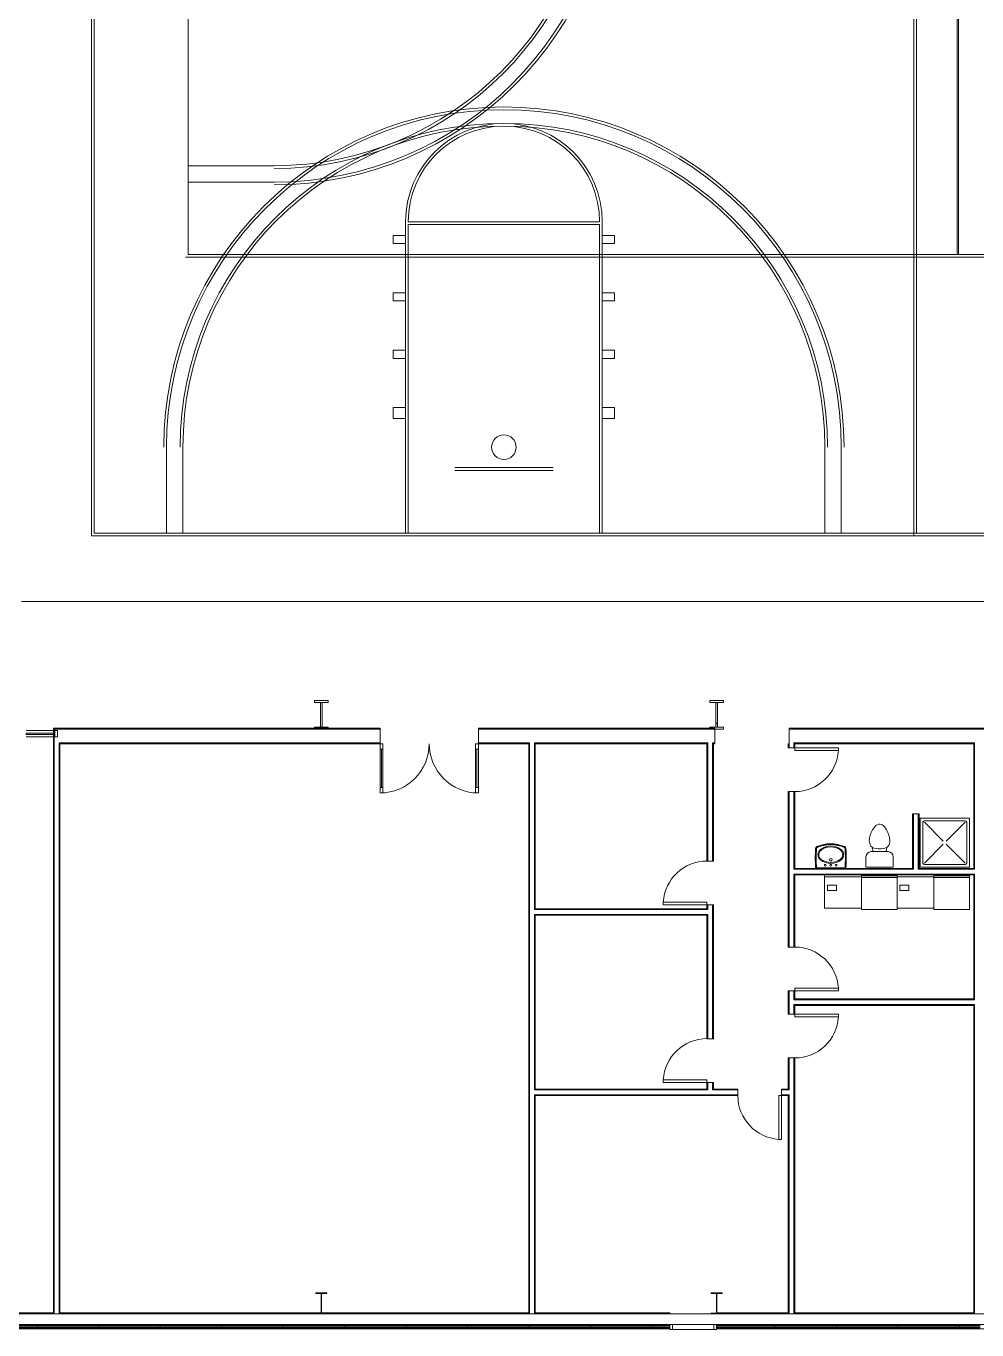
# Model space of a CAD drawing. Header units: inches. Extents: x 1 to 127281, y -26064 to 104775.
# Drawn here: x 24607 to 25303, y -22799 to -21845 of the extents above; entities that cross this region are included whole.
import ezdxf

# ---------------------------------------------------------------- set-up
doc = ezdxf.new("R2010")
doc.units = ezdxf.units.IN
doc.header["$MEASUREMENT"] = 0
for name, color, linetype, lineweight in [('A-DOOR', 31, 'Continuous', 9), ('A-DOOR-GLAZ', 31, 'Continuous', 13), ('A-FLOR', 192, 'Continuous', 9), ('A-FLOR-OTLN', 90, 'Continuous', 9), ('A-GLAZ-CURT', 52, 'Continuous', 9), ('A-GLAZ-CWMG', 51, 'Continuous', 9), ('A-WALL', 113, 'Continuous', 9), ('A-WALL-PATT', 111, 'Continuous', 15), ('C-BLDG-PADS', 91, 'Continuous', 9), ('C-TOPO', 7, 'Continuous', 9), ('G-ANNO-TEXT', 231, 'Continuous', 9), ('I-WALL', 2, 'Continuous', 9), ('L-SITE-WALL', 31, 'Continuous', 9), ('P-SANR-FIXT', 6, 'Continuous', 9), ('Q-SPCQ', 91, 'Continuous', 9), ('S-BEAM', 12, 'Continuous', 9), ('S-COLS', 52, 'Continuous', 9)]:
    doc.layers.add(name, color=color, linetype=linetype, lineweight=lineweight)
pattern_1 = [(0, (0, 0), (115.2, 28.8), [4.752, -81.648, 4.752, -81.648, -460.8]), (0, (0, 0), (115.2, 28.8), [-172.8, 4.752, -168.048, 4.752, -81.648, -201.6]), (0, (0, 0), (115.2, 28.8), [-432, 4.752, -52.848, 4.752, -139.248]), (120, (43.2, 14.4), (-82.541532, 85.366127), [4.752, -81.648, 4.752, -81.648, -460.8]), (120, (43.2, 14.4), (-82.541532, 85.366127), [-172.8, 4.752, -168.048, 4.752, -81.648, -201.6]), (120, (43.2, 14.4), (-82.541532, 85.366127), [-432, 4.752, -52.848, 4.752, -139.248]), (240, (57.6, 72), (-32.658468, -114.166127), [4.752, -81.648, 4.752, -81.648, -460.8]), (240, (57.6, 72), (-32.658468, -114.166127), [-172.8, 4.752, -168.048, 4.752, -81.648, -201.6]), (240, (57.6, 72), (-32.658468, -114.166127), [-432, 4.752, -52.848, 4.752, -139.248])]
pattern_2 = [(0, (0, 0), (0, 45), []), (90, (0, 0), (-45, 3e-15), [])]
pattern_3 = [(225, (25112.39, -22360.053), (35.63818, -35.63818), []), (225, (25112.39, -22414.053), (35.63818, -35.63818), [])]
pattern_4 = [(225, (24822.89, -22360.053), (35.63818, -35.63818), []), (225, (24822.89, -22414.053), (35.63818, -35.63818), [])]

# ---------------------------------------------------------------- blocks, each defined once
blk = doc.blocks.new('W-Wide Flange-Column - B2_D-V5-Site Plan - Phase 1')
at = {"layer": 'S-COLS'}
h = blk.add_hatch(dxfattribs=at)
h.set_pattern_fill('FP_1', color=256, style=0, pattern_type=2)
h.set_pattern_definition([(225, (24822.89, -22779.68), (35.63818, -35.63818), []), (225, (24822.89, -22833.68), (35.63818, -35.63818), [])])
h.paths.add_polyline_path([(4, 7.62), (-4, 7.62), (-4, 7.19), (-0.84, 7.19), (-0.35, 6.99), (-0.14, 6.5), (-0.14, -6.5), (-0.35, -6.99), (-0.84, -7.19), (-4, -7.19), (-4, -7.62), (4, -7.62), (4, -7.19), (0.84, -7.19), (0.35, -6.99), (0.14, -6.5), (0.14, 6.5), (0.42, 7.02), (0.84, 7.19), (4, 7.28)], flags=0)
at = {"layer": 'S-COLS', "lineweight": 13}
for p, q in [((4, 7.62), (-4, 7.62)), ((-4, 7.62), (-4, 7.19)), ((-4, 7.19), (-0.84, 7.19)), ((-0.14, 6.5), (-0.14, -6.5)), ((0.14, -6.5), (0.14, 6.5)), ((0.84, 7.19), (4, 7.19)), ((4, 7.19), (4, 7.62)), ((-0.84, -7.19), (-4, -7.19)), ((-4, -7.19), (-4, -7.62)), ((-4, -7.62), (4, -7.62)), ((4, -7.19), (0.84, -7.19)), ((4, -7.62), (4, -7.19))]:
    blk.add_line(p, q, dxfattribs=at)
for centre, start, end in [((-0.84, 6.5), 0, 90), ((0.84, 6.5), 90, 180), ((-0.84, -6.5), 270, 0), ((0.84, -6.5), 180, 270)]:
    blk.add_arc(centre, 0.691, start, end, dxfattribs=at)
blk = doc.blocks.new('W-Wide Flange-Column - B2_D-V6-Site Plan - Phase 1')
at = {"layer": 'S-COLS'}
h = blk.add_hatch(dxfattribs=at)
h.set_pattern_fill('FP_2', color=256, style=0, pattern_type=2)
h.set_pattern_definition([(225, (25112.39, -22779.68), (35.63818, -35.63818), []), (225, (25112.39, -22833.68), (35.63818, -35.63818), [])])
h.paths.add_polyline_path([(-4, 7.62), (-4, 7.19), (-0.84, 7.19), (-0.35, 6.99), (-0.14, 6.5), (-0.14, -6.5), (-0.35, -6.99), (-0.84, -7.19), (-4, -7.19), (-4, -7.62), (4, -7.62), (4, -7.19), (0.84, -7.19), (0.35, -6.99), (0.14, -6.5), (0.14, 6.5), (0.42, 7.02), (0.84, 7.19), (4, 7.19), (4, 7.62), (-0.13, 7.62)], flags=0)
at = {"layer": 'S-COLS', "lineweight": 13}
for p, q in [((4, 7.62), (-4, 7.62)), ((-4, 7.62), (-4, 7.19)), ((-4, 7.19), (-0.84, 7.19)), ((-0.14, 6.5), (-0.14, -6.5)), ((0.14, -6.5), (0.14, 6.5)), ((0.84, 7.19), (4, 7.19)), ((4, 7.19), (4, 7.62)), ((-0.84, -7.19), (-4, -7.19)), ((-4, -7.19), (-4, -7.62)), ((-4, -7.62), (4, -7.62)), ((4, -7.19), (0.84, -7.19)), ((4, -7.62), (4, -7.19))]:
    blk.add_line(p, q, dxfattribs=at)
for centre, start, end in [((-0.84, 6.5), 0, 90), ((0.84, 6.5), 90, 180), ((-0.84, -6.5), 270, 0), ((0.84, -6.5), 180, 270)]:
    blk.add_arc(centre, 0.691, start, end, dxfattribs=at)
blk = doc.blocks.new('Single-Flush - 32_ x 84_-460923-Site Plan - Phase 1')
at = {"layer": 'A-DOOR'}
for p, q in [((14, -2.37), (14, -34.38)), ((16, -2.37), (14, -2.37)), ((16, -2.37), (16, -34.38)), ((16, -34.38), (14, -34.38))]:
    blk.add_line(p, q, dxfattribs=at)
blk.add_arc((16, -2.37), 32.07, 180, 266.42413, dxfattribs=at)
blk = doc.blocks.new('Single-Flush - 32_ x 84_-489871-Site Plan - Phase 1')
at = {"layer": 'A-DOOR'}
for p, q in [((14, 2.37), (14, 34.38)), ((16, 34.38), (14, 34.38)), ((16, 2.37), (16, 34.38)), ((16, 2.37), (14, 2.37))]:
    blk.add_line(p, q, dxfattribs=at)
blk.add_arc((16, 2.37), 32.07, 93.57587, 180, dxfattribs=at)
blk = doc.blocks.new('Double-Glass 1 - 72_ x 96_-618616-Site Plan - Phase 1')
at = {"layer": 'A-DOOR'}
for p, q in [((-36.02, 37.78), (-36.02, 41.78)), ((-36.02, 41.78), (-34, 41.78)), ((-34, 37.78), (-34, 41.78)), ((34, 37.78), (34, 41.78)), ((36, 41.78), (34, 41.78)), ((36, 37.78), (36, 41.78)), ((-36.02, 9.78), (-36.02, 37.78)), ((-36.02, 37.78), (-34, 37.78)), ((-34, 9.78), (-34, 37.78)), ((34, 9.78), (34, 37.78)), ((34, 37.78), (36, 37.78)), ((36, 9.78), (36, 37.78)), ((-36.02, 9.78), (-34, 9.78)), ((-36.02, 5.78), (-36.02, 9.78)), ((-34, 5.78), (-34, 9.78)), ((36, 9.78), (34, 9.78)), ((34, 5.78), (34, 9.78)), ((36, 5.78), (36, 9.78)), ((-36.02, 5.78), (-34, 5.78)), ((36, 5.78), (34, 5.78))]:
    blk.add_line(p, q, dxfattribs=at)
for centre, radius, start, end in [((-36.02, 5.78), 36, 360, 90), ((36, 5.76), 36.02, 90, 179.96662)]:
    blk.add_arc(centre, radius, start, end, dxfattribs=at)
at = {"layer": 'A-DOOR-GLAZ'}
for p, q in [((-35, 37.78), (-35, 9.78)), ((35, 9.78), (35, 37.78))]:
    blk.add_line(p, q, dxfattribs=at)
blk = doc.blocks.new('Toilet-Domestic-3D - Toilet-Domestic-3D-489637-Site Plan - Phase 1')
at = {"layer": 'P-SANR-FIXT'}
for p, q in [((-5.13, 8), (-3.74, 10)), ((-3.74, 10), (-2.74, 11)), ((-2.74, 11), (-1.87, 11.5)), ((-1.87, 11.5), (-0.5, 12)), ((-0.5, 12), (0.5, 12)), ((0.5, 12), (1.87, 11.5)), ((1.87, 11.5), (2.74, 11)), ((2.74, 11), (3.74, 10)), ((3.74, 10), (5.13, 8)), ((-7.5, 0), (-7.33, 1.99)), ((-7.33, 1.99), (-6.79, 4)), ((-6.79, 4), (-6.06, 6)), ((-6.06, 6), (-5.13, 8)), ((5.13, 8), (6.06, 6)), ((6.06, 6), (6.79, 4)), ((6.79, 4), (7.33, 1.99)), ((7.33, 1.99), (7.5, 0)), ((-7.41, -1), (-7.5, 0)), ((-7.24, -2), (-7.41, -1)), ((-6.97, -3), (-7.24, -2)), ((-6.4, -4), (-6.97, -3)), ((-5.21, -5), (-6.4, -4)), ((6.25, -8.02), (-6.25, -8.02)), ((-3.84, -5.5), (-5.21, -5)), ((-4.86, -8.02), (-5.21, -5)), ((-1, -6), (-3.84, -5.5)), ((1, -6), (-1, -6)), ((3.84, -5.5), (1, -6)), ((5.21, -5), (3.84, -5.5)), ((4.86, -8.02), (5.21, -5)), ((6.4, -4), (5.21, -5)), ((6.97, -3), (6.4, -4)), ((7.24, -2), (6.97, -3)), ((7.41, -1), (7.24, -2)), ((7.5, 0), (7.41, -1)), ((-9.98, -11.75), (-9.98, -19.48)), ((9.98, -19.48), (9.98, -11.75)), ((-9.98, -19.48), (9.98, -19.48))]:
    blk.add_line(p, q, dxfattribs=at)
for centre, start, end in [((-6.25, -11.75), 90, 180), ((6.25, -11.75), 0, 90)]:
    blk.add_arc(centre, 3.73, start, end, dxfattribs=at)
blk = doc.blocks.new('Sink-Bathroom-Kohler-Pinoir-2035-8 - Vitreous_China-0-White-670431-Site Plan - Phase 1')
at = {"layer": 'P-SANR-FIXT'}
for p, q in [((25184.77, -22461.43), (25184.77, -22460.93)), ((25207.01, -22461.43), (25184.77, -22461.43)), ((25185.03, -22460.92), (25185.03, -22461.43)), ((25185.44, -22461.43), (25185.44, -22460.91)), ((25195.89, -22460.91), (25185.44, -22460.91)), ((25185.44, -22461.1), (25195.89, -22461.08)), ((25206.34, -22460.91), (25195.89, -22460.91)), ((25195.89, -22461.08), (25206.34, -22461.1)), ((25206.34, -22460.91), (25206.34, -22461.43)), ((25206.75, -22461.43), (25206.75, -22460.92)), ((25207.01, -22460.93), (25207.01, -22461.43))]:
    blk.add_line(p, q, dxfattribs=at)
for centre, radius, start, end in [((25186.32, -22446.87), 1.54, 113.96045, 180.03452), ((25186.32, -22446.87), 1.29, 113.98765, 180.39647), ((25195.89, -22468.73), 25.41, 66.33023, 113.67416), ((25195.89, -22468.73), 25.15, 66.33023, 113.67265), ((25195.89, -22468.73), 24.74, 66.33023, 113.66977), ((25195.89, -22457.14), 12.2, 53.76827, 126.23173), ((25195.89, -22457.14), 11.57, 53.69309, 126.30691), ((25205.48, -22446.86), 1.28, 359.09648, 66.33023), ((25205.48, -22446.86), 1.53, 359.50574, 66.33023), ((25291.12, -22453.9), 106.58, 176.21831, 183.7835), ((25291.12, -22453.9), 106.33, 176.21351, 183.78805), ((25291.12, -22453.9), 105.91, 176.20455, 183.79545), ((25186.32, -22446.87), 0.875, 114.05534, 181.29272), ((25191.38, -22451.38), 4.9, 123.55144, 230.63664), ((25191.38, -22451.38), 4.26, 123.35585, 230.42253), ((25195.89, -22444.85), 12.82, 233.57252, 306.42748), ((25195.89, -22444.85), 12.18, 233.65076, 306.34924), ((25195.89, -22455.05), 0.934, 0, 180), ((25195.89, -22455.05), 0.934, 180, 0), ((25200.4, -22451.38), 4.26, 309.57747, 56.64415), ((25200.4, -22451.38), 4.9, 309.36336, 56.44856), ((25205.48, -22446.86), 0.862, 358.07827, 66.33023), ((25100.66, -22453.9), 105.91, 356.20455, 3.79545), ((25100.66, -22453.9), 106.33, 356.21195, 3.78539), ((25100.66, -22453.9), 106.58, 356.2165, 3.78002), ((25191.89, -22459.11), 0.692, 0, 180), ((25191.89, -22459.11), 0.692, 180, 0), ((25195.89, -22459.12), 0.69, 0, 180), ((25195.89, -22459.12), 0.69, 180, 0), ((25199.89, -22459.12), 0.69, 0, 180), ((25199.89, -22459.12), 0.69, 180, 0)]:
    blk.add_arc(centre, radius, start, end, dxfattribs=at)
blk = doc.blocks.new('Shower Base-3D - 36_ x 36_-670432-Site Plan - Phase 1')
at = {"layer": 'P-SANR-FIXT'}
for p, q in [((18, 18), (-18, 18)), ((-18, 18), (-18, -18)), ((-16, -15), (-16, 15)), ((-15, 16), (15, 16)), ((-1.12, 1), (-15, 15)), ((0.97, 1.14), (15, 15)), ((16, 15), (16, -15)), ((18, -18), (18, 18)), ((-1.13, -0.98), (-15, -15)), ((1.01, -1.11), (15, -15)), ((-18, -18), (18, -18)), ((15, -16), (-15, -16))]:
    blk.add_line(p, q, dxfattribs=at)
for centre, start, end in [((-15, 15), 90, 180), ((15, 15), 360, 90), ((-15, -15), 180, 270), ((15, -15), 270, 0)]:
    blk.add_arc(centre, 1, start, end, dxfattribs=at)
blk = doc.blocks.new('Washing Machine - 26_x26_ - Private-670433-Site Plan - Phase 1')
at = {"layer": 'P-SANR-FIXT'}
for p, q in [((0.625, 13), (1.3125, 13)), ((1.3125, 13), (2.59375, 13)), ((1.3125, 13), (1.3125, -13)), ((2.59375, 13), (26, 13)), ((2.59375, 13), (2.59375, -13)), ((26, 13), (26, -13)), ((1.3125, -13), (0.625, -13)), ((26, -13), (25, -13))]:
    blk.add_line(p, q, dxfattribs=at)
blk = doc.blocks.new('Dryer - 27_ x 25_ x 35_-670434-Site Plan - Phase 1')
at = {"layer": 'Q-SPCQ'}
for p, q in [((1.42, 0.11), (28.42, 0.11)), ((1.42, -23.58), (1.42, 0.11)), ((28.42, 0.11), (28.42, -23.58)), ((19.67, -12.89), (26.42, -12.89)), ((19.67, -16.89), (19.67, -12.89)), ((19.67, -16.89), (26.42, -16.89)), ((26.42, -16.89), (26.42, -12.89)), ((1.42, -22.89), (28.42, -22.89))]:
    blk.add_line(p, q, dxfattribs=at)
blk = doc.blocks.new('Washing Machine - 26_x26_ - Private-V9-Site Plan - Phase 1')
at = {"layer": 'P-SANR-FIXT'}
for p, q in [((0.625, 13), (1.3125, 13)), ((1.3125, 13), (1.3125, -13)), ((2.59375, 13), (2.59375, -13)), ((25, 13), (26, 13)), ((26, 13), (26, -13)), ((1.3125, -13), (0.625, -13)), ((26, -13), (25, -13))]:
    blk.add_line(p, q, dxfattribs=at)
blk = doc.blocks.new('Dryer - 27_ x 25_ x 35_-V10-Site Plan - Phase 1')
at = {"layer": 'Q-SPCQ'}
for p, q in [((1.42, 0.11), (28.42, 0.11)), ((1.42, -23.58), (1.42, 0.11)), ((28.42, 0.11), (28.42, -24.26)), ((19.67, -12.89), (26.42, -12.89)), ((19.67, -16.89), (19.67, -12.89)), ((19.67, -16.89), (26.42, -16.89)), ((26.42, -16.89), (26.42, -12.89)), ((1.42, -22.89), (28.42, -22.89))]:
    blk.add_line(p, q, dxfattribs=at)
blk = doc.blocks.new('System Panel - Glazed-809283-Site Plan - Phase 1')
at = {"layer": 'A-GLAZ-CURT'}
for p, q in [((10.5, 1.25), (-10.5, 1.25)), ((-10.5, 1.25), (-10.5, 0.25)), ((-10.5, 0.25), (10.5, 0.25)), ((10.5, 1.25), (-9.51, 1.25)), ((-9.5, 0.25), (10.5, 0.25)), ((10.5, 0.25), (10.5, 1.25)), ((10.5, 1.25), (10.5, 0.25))]:
    blk.add_line(p, q, dxfattribs=at)
blk = doc.blocks.new('Rectangular Mullion - Rectangular Mullion 1-771667-Site Plan - Phase 1')
at = {"layer": 'A-GLAZ-CWMG'}
for p, q in [((24606.77, -22360.55), (24626.77, -22360.55)), ((24606.77, -22365.05), (24626.77, -22365.05))]:
    blk.add_line(p, q, dxfattribs=at)
blk = doc.blocks.new('Rectangular Mullion - Rectangular Mullion 1-809287-Site Plan - Phase 1')
at = {"layer": 'A-GLAZ-CWMG'}
for p, q in [((0, 1.5), (-2, 1.5)), ((-2, 1.5), (-2, -3)), ((0, -3), (0, 1.5)), ((-2, -3), (0, -3))]:
    blk.add_line(p, q, dxfattribs=at)
blk = doc.blocks.new('Rectangular Mullion - Rectangular Mullion 1-789464-Site Plan - Phase 1')
at = {"layer": 'A-GLAZ-CWMG'}
blk.add_line((25110.27, -22798.93), (25080.02, -22798.93), dxfattribs=at)
blk = doc.blocks.new('Rectangular Mullion - Rectangular Mullion 1-V22-Site Plan - Phase 1')
at = {"layer": 'A-GLAZ-CWMG'}
for p, q in [((-2, 1.5), (0, 1.5)), ((-2, -2.15), (-2, 1.5)), ((0, 1.5), (0, -2.15))]:
    blk.add_line(p, q, dxfattribs=at)
blk = doc.blocks.new('Rectangular Mullion - Rectangular Mullion 1-V23-Site Plan - Phase 1')
at = {"layer": 'A-GLAZ-CWMG'}
for p, q in [((0, 1.5), (-2, 1.5)), ((-2, 1.5), (-2, -2.15)), ((0, -2.18), (0, 1.5))]:
    blk.add_line(p, q, dxfattribs=at)
blk = doc.blocks.new('columns and girder2 - one-V44-Site Plan - Phase 1')
at = {"layer": 'S-BEAM'}
h = blk.add_hatch(dxfattribs=at)
h.set_pattern_fill('FP_16', color=256, style=0, pattern_type=2)
h.set_pattern_definition(pattern_3)
h.paths.add_polyline_path([(-5, -0.5), (-5, -2), (5, -2), (5, -1.25), (1.5, -1.25), (1.5, -0.5)], flags=0)
h.paths.add_polyline_path([(-0.63, -20), (-5, -20), (-5, -21.5), (5, -21.5), (5, -20), (0.62, -20)], flags=0)
h.paths.add_polyline_path([(0.62, -1204.75), (-5, -1204.75), (-5, -1206.25), (5, -1206.25), (5, -1204.75)], flags=0)
h.paths.add_polyline_path([(-5, -1224.25), (-5, -1225), (5, -1225), (5, -1224.25), (-0.63, -1224.25)], flags=0)
h = blk.add_hatch(dxfattribs=at)
h.set_pattern_fill('FP_16', color=256, style=0, pattern_type=2)
h.set_pattern_definition(pattern_3)
h.paths.add_polyline_path([(0.62, -2), (-0.63, -2), (-0.63, -20), (0.62, -20)], flags=0)
h.paths.add_polyline_path([(0.62, -1206.25), (-0.63, -1206.25), (-0.63, -1224.25), (0.62, -1224.25)], flags=0)
at = {"layer": 'S-BEAM', "lineweight": 13}
for p, q in [((1.5, -0.5), (-5, -0.5)), ((-5, -0.5), (-5, -2)), ((-5, -2), (5, -2)), ((0.62, -2), (-0.63, -2)), ((-0.63, -2), (-0.63, -20)), ((0.62, -20), (0.62, -2)), ((5, -2), (5, -1.23)), ((5, -20), (-5, -20)), ((-5, -20), (-5, -21.5)), ((-5, -21.5), (5, -21.5)), ((-0.63, -20), (0.62, -20)), ((5, -21.5), (5, -20))]:
    blk.add_line(p, q, dxfattribs=at)
blk = doc.blocks.new('columns and girder2 - one-V45-Site Plan - Phase 1')
at = {"layer": 'S-BEAM'}
h = blk.add_hatch(dxfattribs=at)
h.set_pattern_fill('FP_17', color=256, style=0, pattern_type=2)
h.set_pattern_definition(pattern_4)
h.paths.add_polyline_path([(-5, -1.25), (-5, -2), (5, -2), (5, -1.25), (-0.63, -1.25)], flags=0)
h.paths.add_polyline_path([(0.62, -20), (-5, -20), (-5, -21.5), (5, -21.5), (5, -20)], flags=0)
h.paths.add_polyline_path([(5, -1204.75), (-5, -1204.75), (-5, -1206.25), (5, -1206.25)], flags=0)
h.paths.add_polyline_path([(-0.63, -1224.25), (-5, -1224.25), (-5, -1225), (5, -1225), (5, -1224.25), (0.62, -1224.25)], flags=0)
h = blk.add_hatch(dxfattribs=at)
h.set_pattern_fill('FP_17', color=256, style=0, pattern_type=2)
h.set_pattern_definition(pattern_4)
h.paths.add_polyline_path([(0.62, -2), (-0.63, -2), (-0.63, -20), (0.62, -20)], flags=0)
h.paths.add_polyline_path([(0.62, -1206.25), (-0.63, -1206.25), (-0.63, -1224.25), (0.62, -1224.25)], flags=0)
at = {"layer": 'S-BEAM', "lineweight": 13}
for p, q in [((-5, -1.25), (-5, -2)), ((-5, -2), (5, -2)), ((0.62, -2), (-0.63, -2)), ((-0.63, -2), (-0.63, -20)), ((0.62, -20), (0.62, -2)), ((5, -2), (5, -1.25)), ((5, -20), (-5, -20)), ((-5, -20), (-5, -21.5)), ((-5, -21.5), (5, -21.5)), ((-0.63, -20), (0.62, -20)), ((5, -21.5), (5, -20))]:
    blk.add_line(p, q, dxfattribs=at)
blk = doc.blocks.new('Girt_C - 8_D-1076207-Site Plan - Phase 1')
at = {"layer": 'S-BEAM'}
for p, q in [((24818.89, -22787.3), (24537.39, -22787.3)), ((25108.39, -22787.3), (24826.89, -22787.3)), ((25397.89, -22787.3), (25116.39, -22787.3)), ((24248.39, -22795.3), (25975.39, -22795.3))]:
    blk.add_line(p, q, dxfattribs=at)

msp = doc.modelspace()

# ---------------------------------------------------------------- hatches: boundary and pattern name
at = {"layer": 'A-WALL-PATT', "lineweight": 9}
h = msp.add_hatch(dxfattribs=at)
h.set_pattern_fill('FP_8', color=256, style=0, pattern_type=2)
h.set_pattern_definition(pattern_1)
h.paths.add_polyline_path([(24627.390225, -22787.30281), (24627.390225, -22359.55281), (24626.765225, -22359.55281), (24626.765225, -22787.30281)], flags=0)
h = msp.add_hatch(dxfattribs=at)
h.set_pattern_fill('FP_8', color=256, style=0, pattern_type=2)
h.set_pattern_definition(pattern_1)
h.paths.add_polyline_path([(24631.515225, -22787.30281), (24631.515225, -22369.55281), (24630.890225, -22369.55281), (24630.890225, -22787.30281)], flags=0)
h = msp.add_hatch(dxfattribs=at)
h.set_pattern_fill('FP_8', color=256, style=0, pattern_type=2)
h.set_pattern_definition(pattern_1)
h.paths.add_polyline_path([(25654.265225, -22370.17781), (25654.265225, -22369.55281), (25582.265225, -22369.55281), (25582.265225, -22370.17781), (25638.656771, -22370.17781)], flags=0)
h.paths.add_polyline_path([(25577.515225, -22370.17781), (25577.515225, -22369.55281), (25570.765225, -22369.55281), (25570.765225, -22370.17781)], flags=0)
h.paths.add_polyline_path([(25445.05161, -22370.17781), (25474.265225, -22370.17781), (25474.265225, -22369.55281), (25445.05161, -22369.55281)], flags=0)
h.paths.add_polyline_path([(25440.30161, -22370.17781), (25440.30161, -22369.55281), (25380.515225, -22369.55281), (25380.515225, -22370.17781), (25424.868333, -22370.17781)], flags=0)
h.paths.add_polyline_path([(25731.28085, -22370.17781), (25731.765225, -22370.17781), (25731.765225, -22369.55281), (25659.015225, -22369.55281), (25659.015225, -22370.17781), (25659.483975, -22370.17781)], flags=0)
h.paths.add_polyline_path([(25739.515225, -22370.17781), (25739.515225, -22369.55281), (25736.515225, -22369.55281), (25736.515225, -22370.17781)], flags=0)
h.paths.add_polyline_path([(25305.265225, -22370.17781), (25375.765225, -22370.17781), (25375.765225, -22369.55281), (25305.265225, -22369.597694)], flags=0)
h.paths.add_polyline_path([(25211.079896, -22370.17781), (25300.515225, -22370.17781), (25300.515225, -22369.55281), (25169.515225, -22369.55281), (25169.515225, -22370.17781)], flags=0)
h.paths.add_polyline_path([(25110.015225, -22370.17781), (25110.890225, -22370.17781), (25110.890225, -22369.55281), (25110.015225, -22369.55281)], flags=0)
h.paths.add_polyline_path([(25105.265225, -22370.17781), (25105.265225, -22369.55281), (24979.515225, -22369.705249), (24979.515225, -22370.17781), (25104.913663, -22370.17781)], flags=0)
h.paths.add_polyline_path([(24974.765225, -22370.17781), (24974.764288, -22369.552826), (24937.890225, -22369.55281), (24937.890225, -22370.17781)], flags=0)
h.paths.add_polyline_path([(24783.503021, -22370.17781), (24865.890225, -22370.17781), (24865.890225, -22369.55281), (24631.515225, -22369.55281), (24631.515225, -22370.17781)], flags=0)
h = msp.add_hatch(dxfattribs=at)
h.set_pattern_fill('FP_8', color=256, style=0, pattern_type=2)
h.set_pattern_definition(pattern_1)
h.paths.add_polyline_path([(25105.265225, -22622.92781), (25105.890225, -22622.92781), (25105.890225, -22618.05281), (25105.265225, -22618.05281)], flags=0)
h.paths.add_polyline_path([(25105.265225, -22586.05281), (25105.890225, -22586.05281), (25105.890225, -22495.05281), (25105.265225, -22495.05281), (25105.265225, -22561.05281)], flags=0)
h.paths.add_polyline_path([(25105.890225, -22491.55281), (25105.890225, -22488.05281), (25105.265225, -22488.05281), (25105.265225, -22491.55281)], flags=0)
h.paths.add_polyline_path([(25105.890225, -22456.05281), (25105.890225, -22369.55281), (25105.265225, -22369.55281), (25105.265225, -22456.05281)], flags=0)
h = msp.add_hatch(dxfattribs=at)
h.set_pattern_fill('FP_8', color=256, style=0, pattern_type=2)
h.set_pattern_definition(pattern_1)
h.paths.add_polyline_path([(25169.515225, -22787.30281), (25169.515225, -22600.05281), (25168.890225, -22600.05281), (25168.890225, -22787.30281)], flags=0)
h.paths.add_polyline_path([(25168.890225, -22568.05281), (25169.515225, -22568.05281), (25169.515225, -22561.05281), (25168.890225, -22561.05281), (25168.890225, -22561.67781)], flags=0)
h.paths.add_polyline_path([(25168.890225, -22557.55281), (25169.515225, -22557.55281), (25169.515225, -22551.05281), (25168.890225, -22551.05281), (25168.890225, -22556.92781)], flags=0)
h.paths.add_polyline_path([(25169.515225, -22519.05281), (25169.515225, -22465.55281), (25168.890225, -22465.55281), (25168.890225, -22519.05281)], flags=0)
h.paths.add_polyline_path([(25168.890225, -22462.05281), (25169.515225, -22462.05281), (25169.515225, -22405.05281), (25168.890225, -22405.05281), (25168.890225, -22461.42781)], flags=0)
h.paths.add_polyline_path([(25169.515225, -22373.05281), (25169.515225, -22369.55281), (25168.890225, -22369.55281), (25168.890225, -22373.05281)], flags=0)
h = msp.add_hatch(dxfattribs=at)
h.set_pattern_fill('FP_8', color=256, style=0, pattern_type=2)
h.set_pattern_definition(pattern_1)
h.paths.add_polyline_path([(24997.291458, -22495.67781), (25105.265225, -22495.67781), (25105.265225, -22495.05281), (24979.515225, -22495.05281), (24979.515225, -22495.67781)], flags=0)
h = msp.add_hatch(dxfattribs=at)
h.set_pattern_fill('FP_8', color=256, style=0, pattern_type=2)
h.set_pattern_definition(pattern_1)
h.paths.add_polyline_path([(25127.890225, -22627.67781), (25127.890225, -22627.05281), (24979.515225, -22627.05281), (24979.515225, -22627.67781), (25105.890225, -22627.67781)], flags=0)
h.paths.add_polyline_path([(25159.890225, -22627.67781), (25164.765225, -22627.67781), (25164.765225, -22627.05281), (25159.890225, -22627.05281)], flags=0)
h = msp.add_hatch(dxfattribs=at)
h.set_pattern_fill('FP_10', color=256, style=0, pattern_type=2)
h.set_pattern_definition(pattern_2)
h.paths.add_polyline_path([(24631.515225, -22796.80281), (25078.015225, -22796.80281), (25078.015225, -22796.05281), (24244.015225, -22796.05281), (24244.015225, -22796.80281), (24630.890225, -22796.80281)], flags=0)
h = msp.add_hatch(dxfattribs=at)
h.set_pattern_fill('FP_10', color=256, style=0, pattern_type=2)
h.set_pattern_definition(pattern_2)
h.paths.add_polyline_path([(25164.765225, -22796.80281), (25305.265225, -22796.80281), (25305.265225, -22796.05281), (25112.515225, -22796.05281), (25112.515225, -22796.80281), (25157.632787, -22796.80281)], flags=0)

# ---------------------------------------------------------------- linework, layer by layer
at = {"layer": 'A-FLOR'}
msp.add_line((24603.390225, -22266.05281), (26010.640225, -22266.05281), dxfattribs=at)
at = {"layer": 'A-FLOR-OTLN'}
for p, q in [((24654.611661, -21206.05281), (24654.611661, -22218.05281)), ((24656.611661, -21208.05281), (24656.611661, -22216.05281)), ((25256.611661, -21206.05281), (25256.611661, -22218.05281)), ((25258.611661, -21208.05281), (25258.611661, -22216.05281)), ((24725.390225, -21412.05281), (24725.390225, -22012.05281)), ((25288.390225, -21412.05281), (25288.390225, -22012.05281)), ((25289.390225, -21412.05281), (25289.390225, -22012.05281)), ((24788.390225, -21947.05281), (24725.390225, -21947.05281)), ((24788.390225, -21959.05281), (24725.390225, -21959.05281)), ((24884.611661, -21988.05281), (24884.611661, -22216.05281)), ((24886.611661, -21988.05281), (25026.611661, -21988.05281)), ((24886.611661, -21990.05281), (25026.611661, -21990.05281)), ((24886.611661, -21990.05281), (24886.611661, -22216.05281)), ((25026.611661, -21990.05281), (25026.611661, -22216.05281)), ((25028.611661, -21988.05281), (25028.611661, -22216.05281)), ((24875.611661, -21998.05281), (24875.611661, -22004.05281)), ((24884.611661, -21998.05281), (24875.611661, -21998.05281)), ((24884.611661, -22004.05281), (24875.611661, -22004.05281)), ((25028.611661, -21998.05281), (25037.611661, -21998.05281)), ((25028.611661, -22004.05281), (25037.611661, -22004.05281)), ((25037.611661, -21998.05281), (25037.611661, -22004.05281)), ((24723.390225, -22014.05281), (25855.390225, -22014.05281)), ((24725.390225, -22012.05281), (25853.390225, -22012.05281)), ((24875.611661, -22040.05281), (24875.611661, -22046.05281)), ((24884.611661, -22040.05281), (24875.611661, -22040.05281)), ((25028.611661, -22040.05281), (25037.611661, -22040.05281)), ((25037.611661, -22040.05281), (25037.611661, -22046.05281)), ((24884.611661, -22046.05281), (24875.611661, -22046.05281)), ((25028.611661, -22046.05281), (25037.611661, -22046.05281)), ((24875.611661, -22082.05281), (24875.611661, -22088.05281)), ((24884.611661, -22082.05281), (24875.611661, -22082.05281)), ((25028.611661, -22082.05281), (25037.611661, -22082.05281)), ((25037.611661, -22082.05281), (25037.611661, -22088.05281)), ((24884.611661, -22088.05281), (24875.611661, -22088.05281)), ((25028.611661, -22088.05281), (25037.611661, -22088.05281)), ((24875.611661, -22124.05281), (24875.611661, -22132.05281)), ((24884.611661, -22124.05281), (24875.611661, -22124.05281)), ((25028.611661, -22124.05281), (25037.611661, -22124.05281)), ((25037.611661, -22124.05281), (25037.611661, -22132.05281)), ((24884.611661, -22132.05281), (24875.611661, -22132.05281)), ((25028.611661, -22132.05281), (25037.611661, -22132.05281)), ((24709.611661, -22153.05281), (24709.611661, -22216.05281)), ((24721.611661, -22153.05281), (24721.611661, -22216.05281)), ((25191.611661, -22153.05281), (25191.611661, -22216.05281)), ((25203.611661, -22153.05281), (25203.611661, -22216.05281)), ((24920.611661, -22168.05281), (24992.611661, -22168.05281)), ((24920.611661, -22170.05281), (24992.611661, -22170.05281)), ((24656.611661, -22216.05281), (25922.16879, -22216.05281)), ((24654.611661, -22218.05281), (25924.16879, -22218.05281))]:
    msp.add_line(p, q, dxfattribs=at)
msp.add_circle((24956.611661, -22153.05281), 9, dxfattribs=at)
for centre, radius, start, end in [((24788.390225, -21712.05281), 247, 270, 0), ((24788.390225, -21712.05281), 249, 270, 0), ((24788.390225, -21712.05281), 235, 270, 0), ((24788.390225, -21712.05281), 237, 270, 0), ((24956.611661, -22153.05281), 249, 90, 180), ((24956.611661, -22153.05281), 247, 90, 180), ((24956.611661, -22153.05281), 249, 0, 90), ((24956.611661, -22153.05281), 247, 0, 90), ((24956.611661, -22153.05281), 237, 90, 180), ((24956.611661, -22153.05281), 235, 90, 180), ((24956.611661, -21988.05281), 72, 0, 180), ((24956.611661, -21988.05281), 70, 0, 180), ((24956.611661, -22153.05281), 237, 0, 90), ((24956.611661, -22153.05281), 235, 0, 90)]:
    msp.add_arc(centre, radius, start, end, dxfattribs=at)
at = {"layer": 'A-WALL'}
for p, q in [((24626.765225, -22359.55281), (24865.890225, -22359.55281)), ((24627.390225, -22359.55281), (24627.390225, -22787.30281)), ((24937.890225, -22359.55281), (25110.890225, -22359.55281)), ((25165.390225, -22359.55281), (25474.265225, -22359.55281)), ((24630.890225, -22369.55281), (24630.890225, -22787.30281)), ((24630.890225, -22369.55281), (24865.890225, -22369.55281)), ((24937.890225, -22369.55281), (24975.390225, -22369.55281)), ((24974.765225, -22370.17781), (24974.765225, -22369.55281)), ((24975.390225, -22369.55281), (24975.390225, -22787.30281)), ((24978.890225, -22369.55281), (24978.890225, -22491.55281)), ((24978.890225, -22369.55281), (25105.890225, -22369.55281)), ((24979.515225, -22370.17781), (24979.515225, -22369.55281)), ((25105.265225, -22370.17781), (25105.265225, -22369.55281)), ((25105.890225, -22369.55281), (25105.890225, -22456.05281)), ((25109.390225, -22369.55281), (25109.390225, -22456.05281)), ((25109.390225, -22369.55281), (25110.890225, -22369.55281)), ((25110.015225, -22370.17781), (25110.015225, -22369.55281)), ((25165.390225, -22370.17781), (25165.390225, -22373.05281)), ((25168.890225, -22369.55281), (25168.890225, -22373.05281)), ((25168.890225, -22369.55281), (25301.140225, -22369.55281)), ((25169.515225, -22370.17781), (25169.515225, -22369.55281)), ((25300.515225, -22370.17781), (25300.515225, -22369.55281)), ((25301.140225, -22369.55281), (25301.140225, -22462.05281)), ((25165.390225, -22405.05281), (25165.390225, -22519.05281)), ((25168.890225, -22405.05281), (25168.890225, -22462.05281)), ((25256.390225, -22462.05281), (25256.390225, -22421.55281)), ((25259.890225, -22462.05281), (25259.890225, -22421.55281)), ((25168.890225, -22462.05281), (25256.390225, -22462.05281)), ((25259.890225, -22462.05281), (25301.140225, -22462.05281)), ((25168.890225, -22465.55281), (25168.890225, -22519.05281)), ((25168.890225, -22465.55281), (25301.140225, -22465.55281)), ((25301.140225, -22465.55281), (25301.140225, -22557.55281)), ((24978.890225, -22491.55281), (25105.890225, -22491.55281)), ((25105.890225, -22488.05281), (25105.890225, -22491.55281)), ((25109.390225, -22488.05281), (25109.390225, -22586.05281)), ((24978.890225, -22495.05281), (24978.890225, -22623.55281)), ((24978.890225, -22495.05281), (25105.890225, -22495.05281)), ((25105.890225, -22495.05281), (25105.890225, -22586.05281)), ((25165.390225, -22551.05281), (25165.390225, -22568.05281)), ((25168.890225, -22551.05281), (25168.890225, -22557.55281)), ((25301.140225, -22557.55281), (25168.890225, -22557.55281)), ((25168.890225, -22561.05281), (25168.890225, -22568.05281)), ((25168.890225, -22561.05281), (25301.140225, -22561.05281)), ((25301.140225, -22561.05281), (25301.140225, -22787.30281)), ((25165.390225, -22600.05281), (25165.390225, -22623.55281)), ((25168.890225, -22600.05281), (25168.890225, -22787.30281)), ((24978.890225, -22623.55281), (25105.890225, -22623.55281)), ((24978.890225, -22627.05281), (24978.890225, -22787.30281)), ((24978.890225, -22627.05281), (25127.890225, -22627.05281)), ((25105.890225, -22623.55281), (25105.890225, -22618.05281)), ((25109.390225, -22618.05281), (25109.390225, -22623.55281)), ((25109.390225, -22623.55281), (25127.890225, -22623.55281)), ((25159.890225, -22623.55281), (25165.390225, -22623.55281)), ((25159.890225, -22627.05281), (25165.390225, -22627.05281)), ((25165.390225, -22627.05281), (25165.390225, -22787.30281)), ((24626.765225, -22786.67781), (24626.765225, -22787.30281)), ((24631.515225, -22786.67781), (24631.515225, -22787.30281)), ((24974.765225, -22786.67781), (24974.765225, -22787.30281)), ((24979.515225, -22786.67781), (24979.515225, -22787.30281)), ((25164.765225, -22786.67781), (25164.765225, -22787.30281)), ((25169.515225, -22786.67781), (25169.515225, -22787.30281)), ((25300.515225, -22786.67781), (25300.515225, -22787.30281)), ((25078.015225, -22796.05281), (24244.015225, -22796.05281)), ((25078.015225, -22796.80281), (24244.015225, -22796.80281)), ((25078.015225, -22797.67781), (24244.015225, -22797.67781)), ((25305.265225, -22796.05281), (25112.515225, -22796.05281)), ((25305.265225, -22796.80281), (25112.515225, -22796.80281)), ((25305.265225, -22797.67781), (25112.515225, -22797.67781))]:
    msp.add_line(p, q, dxfattribs=at)
at = {"layer": 'C-BLDG-PADS'}
for p, q in [((24243.765225, -22798.30281), (25078.015225, -22798.30281)), ((25112.265225, -22798.30281), (25801.765225, -22798.30281))]:
    msp.add_line(p, q, dxfattribs=at)
at = {"layer": 'C-TOPO'}
for p, q in [((25078.015225, -22798.302246), (24243.765225, -22798.302246)), ((25801.765225, -22798.302246), (25112.265225, -22798.302246))]:
    msp.add_line(p, q, dxfattribs=at)
at = {"layer": 'G-ANNO-TEXT', "color": 145}
msp.add_arc((23911.211857, -23356.170663), 844.673668, 31.006482247, 90, dxfattribs=at)
at = {"layer": 'I-WALL', "lineweight": 15}
for p, q in [((24631.515225, -22358.80281), (24626.765225, -22358.80281)), ((24626.765225, -22358.80281), (24626.765225, -22786.67781)), ((24631.515225, -22786.67781), (24631.515225, -22370.17781)), ((24974.765225, -22370.17781), (24974.765225, -22786.67781)), ((24979.515225, -22490.92781), (24979.515225, -22370.17781)), ((25105.265225, -22370.17781), (25105.265225, -22456.05281)), ((25110.015225, -22456.05281), (25110.015225, -22370.17781)), ((25165.390225, -22370.17781), (25164.765225, -22370.17781)), ((25164.765225, -22370.17781), (25164.765225, -22373.05281)), ((25164.765225, -22373.05281), (25169.515225, -22373.05281)), ((25169.515225, -22373.05281), (25169.515225, -22370.17781)), ((25300.515225, -22370.17781), (25300.515225, -22461.42781)), ((25169.515225, -22405.05281), (25164.765225, -22405.05281)), ((25164.765225, -22405.05281), (25164.765225, -22519.05281)), ((25169.515225, -22461.42781), (25169.515225, -22405.05281)), ((25255.765225, -22421.55281), (25255.765225, -22461.42781)), ((25260.515225, -22421.55281), (25255.765225, -22421.55281)), ((25260.515225, -22461.42781), (25260.515225, -22421.55281)), ((25105.265225, -22456.05281), (25110.015225, -22456.05281)), ((25184.77108, -22461.42781), (25169.515225, -22461.42781)), ((25255.765225, -22461.42781), (25207.009371, -22461.42781)), ((25300.515225, -22461.42781), (25260.515225, -22461.42781)), ((25169.515225, -22519.05281), (25169.515225, -22466.17781)), ((25169.515225, -22466.17781), (25300.515225, -22466.17781)), ((25300.515225, -22466.17781), (25300.515225, -22556.92781)), ((25105.265225, -22490.92781), (24979.515225, -22490.92781)), ((25110.015225, -22488.05281), (25105.265225, -22488.05281)), ((25105.265225, -22488.05281), (25105.265225, -22490.92781)), ((25110.015225, -22586.05281), (25110.015225, -22488.05281)), ((24979.515225, -22622.92781), (24979.515225, -22495.67781)), ((24979.515225, -22495.67781), (25105.265225, -22495.67781)), ((25105.265225, -22495.67781), (25105.265225, -22586.05281)), ((25164.765225, -22519.05281), (25169.515225, -22519.05281)), ((25169.515225, -22551.05281), (25164.765225, -22551.05281)), ((25164.765225, -22551.05281), (25164.765225, -22568.05281)), ((25169.515225, -22556.92781), (25169.515225, -22551.05281)), ((25300.515225, -22556.92781), (25169.515225, -22556.92781)), ((25164.765225, -22568.05281), (25169.515225, -22568.05281)), ((25169.515225, -22568.05281), (25169.515225, -22561.67781)), ((25169.515225, -22561.67781), (25300.515225, -22561.67781)), ((25300.515225, -22561.67781), (25300.515225, -22786.67781)), ((25105.265225, -22586.05281), (25110.015225, -22586.05281)), ((25169.515225, -22600.05281), (25164.765225, -22600.05281)), ((25164.765225, -22600.05281), (25164.765225, -22622.92781)), ((25169.515225, -22786.67781), (25169.515225, -22600.05281)), ((25105.265225, -22622.92781), (24979.515225, -22622.92781)), ((25110.015225, -22618.05281), (25105.265225, -22618.05281)), ((25105.265225, -22618.05281), (25105.265225, -22622.92781)), ((25110.015225, -22622.92781), (25110.015225, -22618.05281)), ((25127.890225, -22622.92781), (25110.015225, -22622.92781)), ((25127.890225, -22627.67781), (25127.890225, -22622.92781)), ((25164.765225, -22622.92781), (25159.890225, -22622.92781)), ((25159.890225, -22622.92781), (25159.890225, -22627.67781)), ((24979.515225, -22786.67781), (24979.515225, -22627.67781)), ((24979.515225, -22627.67781), (25127.890225, -22627.67781)), ((25159.890225, -22627.67781), (25164.765225, -22627.67781)), ((25164.765225, -22627.67781), (25164.765225, -22786.67781))]:
    msp.add_line(p, q, dxfattribs=at)
at = {"layer": 'L-SITE-WALL', "lineweight": 15}
for p, q in [((24865.890225, -22358.80281), (24631.515225, -22358.80281)), ((24865.890225, -22370.17781), (24865.890225, -22358.80281)), ((25110.890225, -22358.80281), (24937.890225, -22358.80281)), ((24937.890225, -22358.80281), (24937.890225, -22370.17781)), ((25110.890225, -22370.17781), (25110.890225, -22358.80281)), ((25474.265225, -22358.80281), (25165.390225, -22358.80281)), ((25165.390225, -22358.80281), (25165.390225, -22370.17781)), ((24631.515225, -22370.17781), (24865.890225, -22370.17781)), ((24937.890225, -22370.17781), (24974.765225, -22370.17781)), ((24979.515225, -22370.17781), (25105.265225, -22370.17781)), ((25110.015225, -22370.17781), (25110.890225, -22370.17781)), ((25169.515225, -22370.17781), (25300.515225, -22370.17781)), ((24626.765225, -22786.67781), (24533.764067, -22786.67781)), ((24822.516383, -22786.67781), (24631.515225, -22786.67781)), ((24974.765225, -22786.67781), (24823.264067, -22786.67781)), ((25078.015225, -22786.67781), (24979.515225, -22786.67781)), ((25078.015225, -22787.327931), (25078.015225, -22786.67781)), ((25164.765225, -22786.67781), (25112.764067, -22786.67781)), ((25300.515225, -22786.67781), (25169.515225, -22786.67781)), ((24244.015225, -22797.92781), (25078.015225, -22797.92781)), ((25078.015225, -22797.92781), (25078.015225, -22795.244721)), ((25112.515225, -22795.27769), (25112.515225, -22797.92781)), ((25112.515225, -22797.92781), (25305.265225, -22797.92781))]:
    msp.add_line(p, q, dxfattribs=at)

# ---------------------------------------------------------------- block references
at = {"layer": 'A-DOOR'}
for name, p, rotation in [('Double-Glass 1 - 72_ x 96_-618616-Site Plan - Phase 1', (24901.890225, -22364.39656), 180), ('Single-Flush - 32_ x 84_-460923-Site Plan - Phase 1', (25167.140225, -22389.05281), 90), ('Single-Flush - 32_ x 84_-460923-Site Plan - Phase 1', (25107.640225, -22472.05281), 270), ('Single-Flush - 32_ x 84_-489871-Site Plan - Phase 1', (25167.140225, -22535.05281), 270), ('Single-Flush - 32_ x 84_-460923-Site Plan - Phase 1', (25167.140225, -22584.05281), 90), ('Single-Flush - 32_ x 84_-460923-Site Plan - Phase 1', (25107.640225, -22602.05281), 270)]:
    msp.add_blockref(name, p, dxfattribs=dict(at, rotation=rotation))
msp.add_blockref('Single-Flush - 32_ x 84_-460923-Site Plan - Phase 1', (25143.890225, -22625.30281), dxfattribs=at)
at = {"layer": 'A-GLAZ-CURT', "rotation": 180}
msp.add_blockref('System Panel - Glazed-809283-Site Plan - Phase 1', (24617.265225, -22362.05281), dxfattribs=at)
at = {"layer": 'A-GLAZ-CWMG'}
for name, p in [('Rectangular Mullion - Rectangular Mullion 1-771667-Site Plan - Phase 1', (0, 0)), ('Rectangular Mullion - Rectangular Mullion 1-809287-Site Plan - Phase 1', (24629.765225, -22362.05281)), ('Rectangular Mullion - Rectangular Mullion 1-789464-Site Plan - Phase 1', (0, 0))]:
    msp.add_blockref(name, p, dxfattribs=at)
at = {"layer": 'A-GLAZ-CWMG', "rotation": 180}
msp.add_blockref('Rectangular Mullion - Rectangular Mullion 1-V23-Site Plan - Phase 1', (25078.015225, -22797.42781), dxfattribs=at)
at = {"layer": 'A-GLAZ-CWMG', "extrusion": (0, 0, -1), "rotation": 180}
msp.add_blockref('Rectangular Mullion - Rectangular Mullion 1-V22-Site Plan - Phase 1', (-25112.265225, -22797.42781), dxfattribs=at)
at = {"layer": 'P-SANR-FIXT'}
for name, p in [('Shower Base-3D - 36_ x 36_-670432-Site Plan - Phase 1', (25279.390225, -22442.55281)), ('Toilet-Domestic-3D - Toilet-Domestic-3D-489637-Site Plan - Phase 1', (25231.615206, -22441.076589)), ('Sink-Bathroom-Kohler-Pinoir-2035-8 - Vitreous_China-0-White-670431-Site Plan - Phase 1', (0, 0))]:
    msp.add_blockref(name, p, dxfattribs=at)
at = {"layer": 'P-SANR-FIXT', "rotation": 270}
for name, p in [('Washing Machine - 26_x26_ - Private-V9-Site Plan - Phase 1', (25231.390225, -22465.55281)), ('Washing Machine - 26_x26_ - Private-670433-Site Plan - Phase 1', (25284.390225, -22465.55281))]:
    msp.add_blockref(name, p, dxfattribs=at)
at = {"layer": 'Q-SPCQ', "rotation": 180}
for name, p in [('Dryer - 27_ x 25_ x 35_-V10-Site Plan - Phase 1', (25219.810991, -22490.441039)), ('Dryer - 27_ x 25_ x 35_-670434-Site Plan - Phase 1', (25272.810991, -22490.441039))]:
    msp.add_blockref(name, p, dxfattribs=at)
at = {"layer": 'S-BEAM', "rotation": 180}
for name, p in [('columns and girder2 - one-V45-Site Plan - Phase 1', (24822.890225, -22360.05281)), ('columns and girder2 - one-V44-Site Plan - Phase 1', (25112.390225, -22360.05281))]:
    msp.add_blockref(name, p, dxfattribs=at)
at = {"layer": 'S-BEAM'}
msp.add_blockref('Girt_C - 8_D-1076207-Site Plan - Phase 1', (0, 0), dxfattribs=at)
at = {"layer": 'S-COLS', "rotation": 180}
for name, p in [('W-Wide Flange-Column - B2_D-V5-Site Plan - Phase 1', (24822.890225, -22779.67781)), ('W-Wide Flange-Column - B2_D-V6-Site Plan - Phase 1', (25112.390225, -22779.67781))]:
    msp.add_blockref(name, p, dxfattribs=at)

doc.saveas('drawing.dxf')
